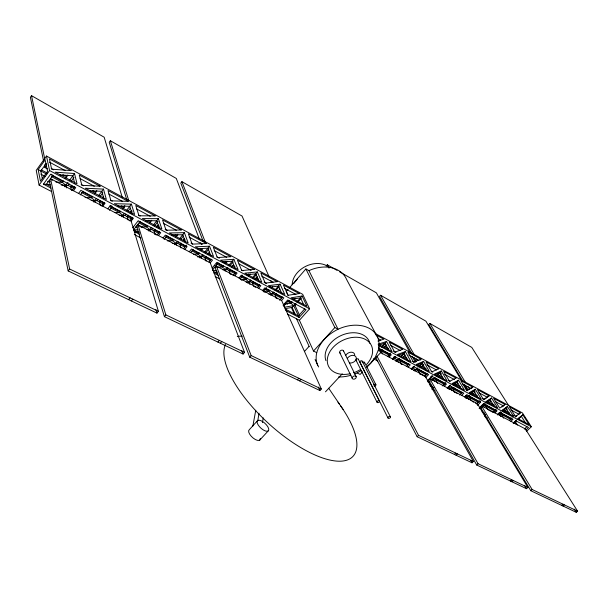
<?xml version="1.0" encoding="UTF-8"?>
<svg xmlns="http://www.w3.org/2000/svg" width="608" height="608" viewBox="0 0 608 608"><rect width="100%" height="100%" fill="white"/><g stroke="black" fill="none" stroke-linecap="round" stroke-linejoin="round"><path stroke-width="0.91" d="M262.458 422.583L263.241 417.901M257.777 420.63L259.038 413.212M252.867 426.071L255.755 410.271M318.645 366.989A33.075 23.818 -26.3 0 1 316.745 352.663C319.74 341.992 328.358 334.005 338.071 329.24A33.075 23.818 -26.3 0 1 369.033 328.221A33.075 23.818 -26.3 0 1 378.222 350.436L381.231 352.017L366.92 367.232M378.222 350.436L375.334 357.071L370.622 363.295L366.48 366.89M293.854 283.412L297.312 279.08M122.185 197.197L104.173 137.21L31.525 95.669L30.4 97.295L43.601 161.082M316.745 352.663L313.515 351.044L299.41 320.279L309.594 308.826L302.685 294.318L46.489 156.043L36.237 170.362L39.094 185.068L51.733 191.634M38.167 169.586L45.152 159.836L47.561 171.342L40.455 181.199L38.167 169.586L46.618 174.055M46.17 163.491L40.797 170.977L42.347 178.744M47.439 168.887L44.939 167.557L46.193 165.809L45.805 163.962M39.094 185.068L49.575 170.552L46.489 156.043M50.981 188.085L43.434 184.148L50.555 174.298L52.03 174.397M52.957 175.248L46.398 184.3L50.601 186.496M63.498 180.941L62.419 182.408L55.906 182.05M65.109 178.737L67.792 175.058M64.76 186.785L68.005 182.362M69.616 180.166L74.503 173.508L55.184 172.178L77.026 183.806L74.503 173.508M61.218 185.06L68.111 185.417L69.183 183.95M71.326 181.032L74.016 177.376M71.714 185.296L70.642 186.755L71.455 190.213M72.063 190.524L74.799 186.823M73.439 190.722L75.719 187.636L50.555 174.298M199.386 239.142L176.297 178.44L110.352 140.737L109.227 142.257L126.791 199.812M78.584 193.435L80.872 190.357L105.1 203.201L102.828 206.211M80.362 194.894L83.098 191.224M92.553 196.338L91.481 197.775L85.044 197.547M94.704 193.473L96.847 190.608M93.746 202.054L96.452 198.459M98.602 195.601L103.482 189.103L85.318 188.222L106.354 199.424L103.482 189.103M91.177 200.496L96.961 200.67L98.04 199.242M100.183 196.392L102.866 192.827M100.48 200.541L99.408 201.962L100.335 205.428M102.623 197.691L103.694 196.27M101.399 205.975L104.128 202.365M107.783 208.825L110.063 205.831L111.804 205.869M109.394 210.193L112.123 206.606M68.172 270.932L69.631 269.025L50.532 178.653L131.146 221.137L158.422 311.349L156.97 313.12L68.172 270.932L49.248 180.424M120.574 211.189L119.51 212.587L114.95 212.526M122.717 208.392L124.86 205.595M121.706 216.782L124.404 213.271M126.548 210.482L131.419 204.144L134.619 214.48L114.35 203.688L131.419 204.144M119.168 215.331L124.8 215.384L125.864 213.993M128.007 211.212L130.15 208.422M128.311 215.126L127.148 216.63L128.189 220.096M130.051 212.868L131.792 210.611M132.156 211.675L130.902 213.302L130.355 211.5M129.679 220.871L132.4 217.352M131.146 221.137L133.418 218.204L110.063 205.831M132.742 227.757L138.198 220.734L160.725 232.666L158.452 235.532M139.278 232.811L133.578 229.824L140.106 221.434M137.948 224.724L136.671 226.374L164.426 316.662L243.094 354.038L244.53 352.397L210.254 262.838L137.948 224.724L165.87 314.898L244.53 352.397M147.706 225.408L146.551 226.883L141.117 226.936M149.446 223.189L151.764 220.233M269.23 276.974L242.037 216.038L181.906 181.655L180.796 183.076L203.125 241.216M148.686 230.994L151.514 227.392M153.254 225.18L158.376 218.66L161.872 229.003L142.325 218.584L158.376 218.66M147.075 229.649L151.658 229.581L152.813 228.114M154.546 225.902L158.019 221.487M155.086 229.315L153.93 230.789L155.063 234.255M156.818 227.111L158.559 224.907M157.259 234.832L159.615 231.853M163.066 237.964L165.338 235.114L187.074 246.628L184.809 249.424M164.107 239.491L167.048 235.798M173.82 239.248L172.664 240.692L167.253 240.867M175.552 237.082L177.863 234.186M128.63 299.653L130.082 297.844M174.739 244.712L177.559 241.201M179.869 238.313L184.399 232.666L188.176 243.01L169.305 232.963L184.399 232.666M131.351 300.952L132.802 299.136M172.239 243.496L177.597 243.299L178.752 241.855M181.055 238.982L183.365 236.109M180.941 243.025L179.793 244.454L181.017 247.92M183.251 240.152L184.406 238.716M183.578 248.702L186.512 245.07M189.263 251.773L191.528 248.984L212.511 260.102L210.254 262.838M190.752 252.495L193.101 249.599M199.044 252.616L197.889 254.022L193.382 254.288M200.769 250.496L202.494 248.383M199.91 257.967L202.722 254.539M204.448 252.426L209.54 246.194L213.568 256.538L195.35 246.833L209.54 246.194M197.402 256.872L202.654 256.546L203.809 255.14M205.534 253.034L208.985 248.816M205.93 256.264L204.782 257.67L206.089 261.128M207.655 254.159L209.38 252.062M208.202 254.433L209.441 252.92M208.985 262.101L211.326 259.259M164.426 316.662L165.87 314.898M212.124 268.044L216.813 262.382L237.09 273.121L234.84 275.796M212.412 269.99L218.264 262.937M216.38 266.068L215.11 267.596L249.721 357.185L319.907 390.526L321.32 389.006L281.603 300.443L216.38 266.068L251.15 355.558L321.32 389.006M223.425 265.536L222.277 266.92L217.755 267.3M225.15 263.469L226.868 261.402M224.246 270.788L227.042 267.429M228.768 265.362L233.844 259.282L238.108 269.602L220.506 260.232L233.844 259.282M222.619 269.739L226.89 269.359L228.038 267.984M230.333 265.232L233.198 261.805M230.09 269.07L228.942 270.438L230.333 273.896M231.808 267.011L233.525 264.959M232.955 275.736L235.874 272.27M239.005 277.985L241.247 275.325L242.516 275.196M240.244 278.578L242.577 275.819M247.015 278.038L245.868 279.391L241.315 279.9M248.725 276.017L250.443 273.995M247.783 283.184L250.572 279.9M252.29 277.879L257.344 271.928L261.828 282.241L244.811 273.174L257.344 271.928M246.134 282.241L250.329 281.747L251.476 280.402M253.186 278.388L256.614 274.36M253.46 281.458L252.32 282.796L253.779 286.246M255.17 279.444L257.458 276.762M257.275 287.554L259.601 284.84M258.613 288.321L260.847 285.714L241.247 275.325M217.922 342.076L219.366 340.404M262.633 290.442L264.868 287.842L283.83 297.89L281.603 300.443M263.18 291.65L266.661 287.607M220.339 343.224L221.783 341.552M269.838 290.138L268.698 291.46L264.085 292.114M271.548 288.162L272.688 286.839M270.56 295.184L273.342 291.969M275.052 289.993L280.09 284.172L284.772 294.462L268.31 285.692L280.09 284.172M268.88 294.348L273.022 293.74L274.261 292.311M276.123 290.16L279.224 286.573M276.184 293.33L274.945 294.758L276.473 298.201M278.046 291.179L279.908 289.036M288.055 289.416L286.224 291.521L288.131 295.678M289.279 288.01L305.885 268.941L308.948 270.659A30.955 23.56 -26.6 0 1 346.674 279.619L377.804 337.638M279.665 300.329L282.553 297.008M283.085 305.246L287.721 299.949L306.067 309.67L299.144 317.475L285.783 310.506M283.624 306.272L288.823 300.329M292.045 301.735L290.806 303.149L284.734 304.19M293.9 299.622L295.138 298.216M326.192 266.015L327.279 264.776L337.098 270.393M285.175 308.659L292.091 307.405L295.541 303.483M296.78 302.07L302.108 296.02L306.979 306.288L291.042 297.798L302.108 296.02M284.339 307.253L294.994 305.36L296.225 303.954M298.08 301.849L301.173 298.338M249.721 357.185L251.15 355.558M304.714 308.841L298.437 315.924L284.992 308.902M304.479 351.447L308.902 346.552M313.515 351.044L334.856 327.545L305.885 268.941M257.693 420.5L249.265 429.75A7.395 3.2 42.6 0 0 253.247 438.125A7.395 3.2 42.6 0 0 260.308 438.497M297.403 379.833L298.824 378.282M299.562 380.859L300.983 379.308M461.388 380.213L425.919 321.176L380.585 295.26L379.514 296.43L411.684 353.453M259.7 440.154L268.189 430.943A7.425 3.131 42.6 0 0 262.527 421.511A7.425 3.131 42.6 0 0 258.05 424.749A7.425 3.131 42.6 0 0 268.189 430.943M325.478 391.833L342.236 373.844M381.368 347.054L386.582 341.491L392.092 351.622L378.108 344.174L386.582 341.491M382.364 346.727L385.396 343.497M382.189 349.532L380.98 350.816L382.645 353.94M384.005 347.601L386.43 345.025M362.596 371.822L360.134 374.444L357.109 372.932A33.075 23.818 -26.3 0 1 354.517 374.034M387.418 356.569L390.496 353.316M389.143 357.124L391.316 354.829L379.24 348.43M392.456 358.872L394.622 356.584L410.248 364.861L408.09 367.11M392.76 359.381L395.215 356.79M395.732 356.706L394.531 357.975L397.161 360.225L398.43 362.566M508.774 405.764L471.785 347.404L429.81 323.403L428.754 324.512L462.81 381.117M396.12 361.312L398.97 358.325M400.778 356.417L405.361 351.606L411 361.692L397.427 354.464L405.361 351.606M395.542 360.833L398.103 359.868L399.304 358.606M401.113 356.706L404.122 353.544M400.9 359.45L399.699 360.711L401.82 364.602M402.709 357.557L405.11 355.026M406.349 366.54L408.796 363.987M411.304 368.805L413.463 366.563L428.625 374.596L425.577 377.728M419.968 360.278L421.002 359.199L407.884 352.123L413.524 362.186L421.002 359.199M411.532 369.269L414.588 366.1M414.413 370.948L417.24 368.007M419.041 366.145L423.601 361.418L429.354 371.465L416.176 364.45L423.601 361.418M413.759 370.584L416.328 369.504L417.643 368.136M418.958 366.768L422.256 363.364M419.193 368.957L417.871 370.318L420.044 374.194M420.508 367.597L423.799 364.184M424.726 376.223L427.166 373.722M431.969 375.736L430.654 377.082L433.2 379.255L434.53 381.573M427.272 380.828L431.741 376.253L446.477 384.058L444.342 386.217M427.941 380.737L432.797 375.759M432.174 380.304L435.176 377.241M436.483 375.896L441.317 370.956L447.176 380.965L434.378 374.148L441.317 370.956M436.65 376.185L440.58 372.164M436.848 378.32L435.533 379.658L437.745 383.511M438.155 376.983L441.431 373.639M442.274 385.936L445.603 382.554M447.366 387.813L449.502 385.662L463.813 393.239L461.692 395.367M447.169 388.504L450.49 385.145M449.449 389.401L451.774 387.053M453.728 385.077L458.538 380.22L464.489 390.184L452.056 383.564L458.538 380.22M453.849 385.328L457.756 381.383L452.93 383.884M454.009 387.418L452.702 388.732L454.951 392.57M455.962 385.449L457.908 383.481M417.164 436.734L418.54 435.351L473.381 461.495L472.028 462.794L417.164 436.734L375.721 357.458M459.618 395.063L462.262 392.411M471.778 388.132L472.796 387.114L460.75 380.616L466.708 390.549L472.796 387.114M464.634 396.918L466.754 394.797L480.67 402.169L477.371 405.422M465.036 396.902L467.012 394.926M466.237 398.24L469.201 395.291M470.501 393.999L475.274 389.234L481.316 399.144L469.232 392.715L475.274 389.234M465.705 398.141L469.27 395.519M471.215 393.581L474.453 390.351L469.946 392.95M470.691 396.272L469.399 397.556L471.223 400.611M471.99 394.98L475.22 391.757M476.474 403.94L479.765 400.687L480.67 402.169M484.743 399.205L489.121 395.907L477.402 389.591L483.444 399.471L489.121 395.907M479.127 408.31L484.378 403.134M482.57 406.843L485.518 403.948M486.803 402.678L491.553 397.997L497.678 407.862L485.929 401.607L491.553 397.997M479.978 408.196L485.541 404.145M486.833 402.876L490.048 399.707M486.924 404.875L485.64 406.144L487.494 409.184M488.209 403.613L490.785 401.082M492.868 412.566L496.136 409.374M494.958 412.9L497.055 410.848L483.527 403.682L480.229 406.934L530.799 490.717L576.308 512.331L577.6 511.176L525.304 428.891L481.422 405.764L532.122 489.493L577.6 511.176M501.965 407.003L504.997 404.464L493.59 398.316L499.715 408.15L504.997 404.464M454.374 454.404L455.734 453.082M497.739 414.367L499.829 412.323L512.992 419.292L510.902 421.306M456.061 455.21L457.421 453.887M497.367 414.937L500.627 411.753M501.395 412.368L499.472 414.238L500.878 416.518M502.672 411.122L507.391 406.524L513.6 416.343L502.17 410.256L507.391 406.524M498.271 413.212L499.472 414.238L501.38 412.543M502.656 411.297L506.494 407.558L502.132 410.681M501.44 414.496L502.725 413.258M504.002 412.011L507.201 408.903M509.466 420.333L512.065 417.825M519.946 413.273L518.943 414.246L511.009 409.982M513.616 422.735L516.435 420.143L513.19 423.267M513.942 423.366L516.207 421.177M518.062 419.49L522.812 414.823L529.089 424.589L517.963 418.669L522.812 414.823M476.695 465.014L478.048 463.714L527.881 487.472L526.551 488.695L476.695 465.014L428.389 379.688M524.332 429.134L526.916 426.664M525.912 429.978L528.496 427.508L515.698 420.728M526.589 431.285L531.339 426.755L522.462 412.946L375.121 333.42M510.484 481.065L511.814 479.818M512.02 481.794L513.35 480.548M530.799 490.717L532.122 489.493M561.617 505.354L562.924 504.176M563.023 506.023L564.323 504.845M513.509 423.54L515.516 421.944L517.492 425.076M517.826 419.034L521.877 415.819M515.424 416.982L516.83 415.887M479.894 408.758L481.346 407.816M485.792 402.222L490.694 399.068M357.109 372.932L361.167 370.576M448.81 389.242L451.242 387.957L461.563 393.414M428.503 382.333L430.084 381.581M427.69 381.862L429.271 381.117M431.627 380L434.028 378.86L444.646 384.476M435.123 374.688L439.766 372.544L443.81 379.476M417.073 365.081L422.043 363.037L426.01 369.998M392.897 358.576L395.702 357.55L394.068 356.683M397.602 355.505L403.796 353.248L408.112 361.023M379.05 345.07L385.008 343.17L388.808 350.193M377.918 341.042L383.899 339.203L375.706 334.788M293.102 299.068L300.496 297.852L303.726 304.707M269.39 287.242L278.472 286.041L281.968 293.77M246.749 274.763L255.725 273.836L259.069 281.58M214.692 272.262L217.398 272.012M212.732 270.613L216.326 270.294M214.138 267.604L215.946 267.452M222.414 261.964L232.21 261.235L235.038 268.128M197.478 248.695L207.906 248.193L210.908 255.96M171.418 234.969L182.765 234.711L185.569 242.478M135.523 231.899L139.126 231.838M133.578 229.824L138.077 229.763M135.69 226.982L137.499 226.966M145.38 220.742L156.735 220.75L159.334 228.524M118.066 206.013L129.77 206.294L132.149 214.062M90.007 190.775L101.825 191.307L103.725 198.2M43.434 184.148L50.107 184.49M47.523 181.587L50.32 181.739M59.949 174.914L72.846 175.765L74.723 183.502M69.631 269.025L158.422 311.349M134.292 234.513L141.033 238.017M215.171 276.526L219.382 278.715M287.622 314.154L299.41 320.279M373.616 358.826L377.826 361.015M431.726 389.006L435.092 390.762M484.781 416.571L487.312 417.878M213.507 271.571L217.71 273.767M429.324 384.286L431.733 385.54M482.03 411.806L484.553 413.121M134.444 231.602L139.452 234.209M213.841 273L218.713 275.538M429.97 385.685L434.066 387.82M483.33 413.501L485.716 414.747M380.281 352.458L425.152 376.101L473.381 461.495M40.82 174.131L44.984 176.32M50.806 179.39L52.47 180.264M139.262 225.978L141.687 227.255M154.744 234.133L156.378 234.992M214.829 265.787L216.501 266.661M229.748 273.646L231.367 274.489M240.236 279.163L241.847 280.014M253.992 286.406L255.626 287.272M275.85 297.92L277.522 298.802M285.874 303.202L287.546 304.084M400.611 363.637L402.26 364.504M419.528 373.601L424.323 376.124M453.598 391.544L457.626 393.665M472.082 401.28L473.761 402.169M475.441 403.051L477.12 403.932M488.216 409.784L492.305 411.935M41.321 169.906L47.09 172.961M52.03 175.583L63.574 181.693M71.106 185.676L74.389 187.424M82.612 191.771L92.477 196.992M99.818 200.883L103.922 203.057M111.317 206.971L120.346 211.751M127.52 215.551L132.453 218.158M139.027 221.639L147.242 225.994M154.257 229.71L159.205 232.324M166.622 236.254L173.212 239.742M180.082 243.382L185.881 246.453M192.508 249.956L199.135 253.468M205.04 256.599L210.885 259.692M217.558 263.218L223.394 266.312M229.14 269.359L235.6 272.779M242.052 276.192L246.901 278.76M252.495 281.724L259.016 285.175M265.536 288.625L269.61 290.784M275.097 293.694L282.53 297.624M288.306 300.686L291.604 302.434M381.011 349.767L389.986 354.525M399.73 359.678L408.933 364.549M417.863 369.284L426.808 374.019M435.533 378.64L445.573 383.952M452.664 387.706L462.43 392.882M469.323 396.53L479.613 401.979M485.579 405.133L496.219 410.772M502.147 413.911L511.708 418.973M51.604 176.692L62.419 182.408L65.846 185.303L66.447 187.902M68.111 185.417L73.971 188.518M81.48 192.485L91.481 197.775L94.84 200.602L95.296 202.342M96.961 200.67L103.596 204.174M110.291 207.716L119.51 212.587L122.793 215.369L123.31 217.102M124.8 215.384L131.997 219.192M139.278 223.037L146.551 226.883L149.773 229.611L150.336 231.352M151.658 229.581L158.817 233.366M165.33 236.816L172.664 240.692L175.818 243.36L176.426 245.1M177.597 243.299L184.726 247.068M192.128 250.982L197.889 254.022L200.99 256.652L201.636 258.385M202.654 256.546L210.611 260.748M216.448 263.834L222.277 266.92L225.317 269.496L226.009 271.229M226.89 269.359L235.395 273.851M241.034 276.83L245.868 279.391L248.854 281.922L249.941 284.521M250.329 281.747L258.871 286.262M264.609 289.294L268.698 291.46L271.632 293.945L272.392 295.67M273.022 293.74L281.626 298.292M287.47 301.378L290.806 303.149L293.687 305.588L299.144 317.475M379.339 349.95L389.743 355.452M398.103 359.868L407.922 365.058M416.328 369.504L426.664 374.969M467.978 396.804L478.633 402.443M484.257 405.414L495.444 411.327M500.095 413.79L510.986 419.543M334.856 327.545L338.071 329.24L308.948 270.659M49.575 170.552L309.594 308.826M378.45 345.443L531.339 426.755M51.194 168.477L53.694 169.814M62.86 174.701L67.032 176.928M81.153 184.467L83.623 185.782M92.659 190.6L95.95 192.356M110.679 200.222L112.32 201.096M121.349 205.914L124.632 207.662M138.616 215.126L140.228 215.992M148.306 220.301L150.731 221.593M157.715 225.317L159.364 226.199M165.133 229.277L167.603 230.592M175.013 234.551L177.49 235.866M183.532 239.096L185.189 239.978M190.98 243.071L192.637 243.952M200.921 248.368L202.57 249.257M216.896 256.895L219.374 258.225M225.173 261.311L226.83 262.2M232.568 265.263L234.984 266.555M241.444 269.998L243.056 270.856M248.702 273.866L250.314 274.732M255.907 277.712L258.347 279.019M264.054 282.059L266.494 283.366M384.34 346.248L388.497 348.468M393.49 351.128L395.983 352.458M403.803 356.63L407.033 358.355M412.688 361.372L414.299 362.239M421.998 366.343L426.162 368.57M431.171 371.237L432.835 372.126M438.771 375.288L442.822 377.454M448.491 380.479L450.118 381.345M455.878 384.423L460.606 386.946M466.123 389.888L467.704 390.731L463.813 384.264M472.576 393.33L477.478 395.945M482.387 398.567L484.021 399.441M487.966 401.546L494.327 404.943M503.736 409.959L509.55 413.06M513.699 415.272L515.356 416.161M49.446 162.138L65.246 170.628M80.119 178.615L94.286 186.223M108.786 194.005L122.451 201.339M136.534 208.901L150.267 216.281M163.316 223.28L176.335 230.272M189.179 237.173L202.335 244.234M214.183 250.595L226.67 257.298M239.043 263.948L251.119 270.431M261.622 276.07L273.076 282.226M284.27 288.23L295.944 294.5M378.229 338.679L380.684 340.001M390.815 345.443L400.36 350.565M408.781 355.087L418.623 360.377M426.846 364.792L436.415 369.93M444.562 374.3L454.48 379.628M462.43 383.899L471.268 388.641M478.998 392.791L487.593 397.412M495.33 401.561L503.485 405.939M339.553 271.791L376.382 292.851L410.339 353.18M412.855 367.665L415.439 369.877L416.305 371.427M482.364 404.814L484.508 407.375M465.401 395.648L467.256 397.229L468.624 399.532M448.59 386.764L450.467 388.368L451.812 390.678M328.723 388.292L343.064 409.42M521.307 416.267L526.118 423.791M574.279 509.139L576.308 512.331M505.879 407.998L510.165 414.8M514.938 422.408L516.359 424.673M500.551 413.06L503.789 418.281M490.033 399.494L494.258 406.334M473.738 390.762L477.911 397.632M429.81 323.403L465.416 382.386M467.856 386.43L469.802 389.66M527.881 487.472L477.333 403.613L429.598 378.45L478.048 463.714M465.242 385.16L468.16 390.009M524.613 485.473L526.551 488.695M456.996 381.778L461.1 388.679M380.585 295.26L414.717 355.543M416.586 358.849L417.521 360.498M414.018 357.588L416.351 361.722M412.194 356.486L415.454 362.269M470.645 460.332L472.028 462.794M378.571 347.024L381.231 352.017M376.968 356.136L418.54 435.351M327.279 264.776L329.019 268.105M364.557 362.398L375.873 384.682M362.231 361.205L390.389 416.852A1.33 0.889 -26.3 0 1 388.877 418.395A1.33 0.889 -26.3 0 1 388.276 416.974A1.33 0.889 -26.3 0 1 390.389 416.852M387.98 417.962L359.959 362.254A1.254 0.889 -26.6 0 1 361.205 360.772A1.254 0.889 -26.6 0 1 362.14 361.935M358.363 359.222L379.43 401.113A1.315 0.897 -26.3 0 1 377.948 402.656A1.315 0.897 -26.3 0 1 377.34 401.227A1.315 0.897 -26.3 0 1 379.43 401.113M356.083 360.27L377.051 402.215M343.497 350.884L356.159 376.656A2.128 1.497 -25.9 0 1 353.78 379.187A2.128 1.497 -25.9 0 1 352.739 376.808A2.128 1.497 -25.9 0 1 356.159 376.656M339.735 352.625L352.29 378.45M294.994 305.36L299.562 315.263M292.091 307.405L295.237 314.306M291.346 307.397L294.47 314.245M296.415 318.524L309.29 346.742M315.096 359.48L317.809 365.423M270.765 280.41L271.533 282.127M318.372 387.083L319.907 390.526M181.906 181.655L205.36 242.364M200.724 242.66L201.392 244.416M241.748 350.482L243.094 354.038M110.352 140.737L128.843 200.906M155.891 309.51L156.97 313.12M31.525 95.669L44.84 159.349M44.361 164.783L44.939 167.557M350.968 375.25A33.075 23.818 -26.3 0 1 338.542 376.952M292.159 284.711A21.812 16.773 -26.7 0 1 306.295 266.046A21.812 16.773 -26.7 0 1 329.262 267.467M325.941 360.673A23.712 17.077 -26.3 0 1 342.57 334.909A23.712 17.077 -26.3 0 1 369.869 343.269M340.602 405.81A85.105 32.999 42.6 0 1 306.66 450.916A85.105 32.999 42.6 0 1 225.492 344.462M237.295 336.444A85.105 32.999 42.6 0 1 242.28 336.178M337.957 402.154A85.105 32.999 42.6 0 1 339.568 404.35M350.185 373.73A23.834 17.085 -26.2 0 1 327.932 356.204A23.834 17.085 -26.2 0 1 360.726 337.736A23.834 17.085 -26.2 0 1 366.54 364.519M360.605 369.398A23.834 17.085 -26.2 0 1 353.499 372.803M340.716 353.339A2.075 1.497 -26 0 1 339.788 351.538A2.075 1.497 -26 0 1 342.198 350.132A2.075 1.497 -26 0 1 343.55 351.682M345.861 355.232A4.925 3.534 -26.2 0 1 351.044 352.214A4.925 3.534 -26.2 0 1 354.707 354.905M347.404 358.37A4.948 3.534 -26.2 0 1 353.742 355.429A4.948 3.534 -26.2 0 1 355.756 360.004A4.948 3.534 -26.2 0 1 349.418 362.953M362.376 362.718A1.254 0.889 -26.6 0 1 363.979 361.973A1.254 0.889 -26.6 0 1 364.473 363.128M356.668 360.704A1.254 0.897 -26.5 0 1 356.121 359.624A1.254 0.897 -26.5 0 1 357.58 358.773A1.254 0.897 -26.5 0 1 358.386 359.7M373.646 385.016A1.277 0.889 -26.5 0 1 375.288 384.256A1.277 0.889 -26.5 0 1 375.782 385.411A1.277 0.889 -26.5 0 1 374.14 386.171M520.448 412.794L515.554 416.594L509.352 406.813L520.448 412.794M456.023 378.07L449.487 381.36L443.627 371.389L456.023 378.07M438.763 368.767L431.764 371.914L426.01 361.897L438.763 368.767M402.724 349.349L394.729 352.161L389.211 342.061L402.724 349.349M299.22 293.565L288.086 295.283L283.381 285.03L299.22 293.565M277.149 281.671L265.293 283.13L260.786 272.855L277.149 281.671M254.349 269.382L241.741 270.568L237.447 260.27L254.349 269.382M230.789 256.69L217.375 257.572L213.317 247.266L230.789 256.69M206.431 243.557L192.158 244.127L188.351 233.814L206.431 243.557M181.23 229.976L166.052 230.204L162.511 219.891L181.23 229.976M155.139 215.916L138.996 215.772L135.759 205.466L155.139 215.916M128.113 201.347L110.952 200.815L108.026 190.524L128.113 201.347M100.107 186.253L81.852 185.296L79.268 175.028L100.107 186.253M71.052 170.597L51.642 169.184L49.43 158.946L71.052 170.597"/></g></svg>
